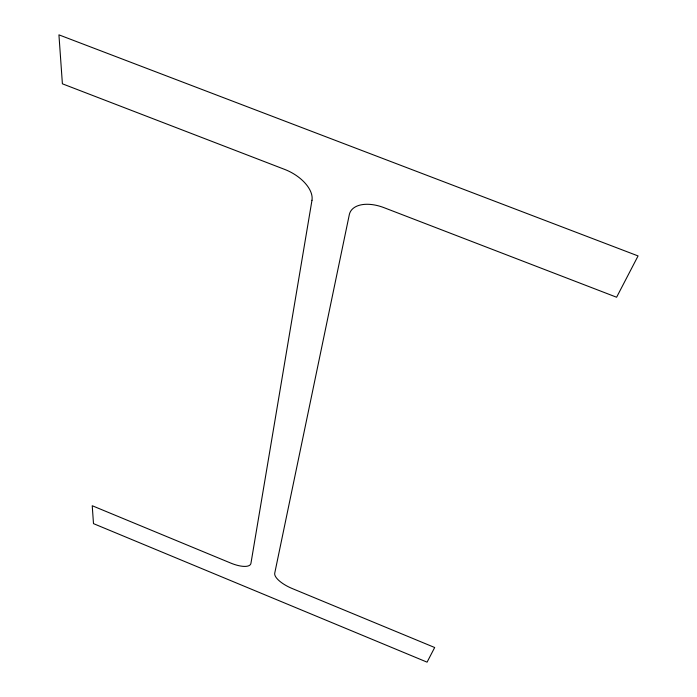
<?xml version="1.0" encoding="UTF-8"?>
<svg xmlns="http://www.w3.org/2000/svg" width="697" height="697" viewBox="0 0 697 697"><rect width="100%" height="100%" fill="white"/><g stroke="black" fill="none" stroke-linecap="round" stroke-linejoin="round"><path stroke-width="1.05" d="M311.977 200.274L250.946 563.307A20.779 7.562 24.8 0 1 230.768 563.089L92.231 505.734L93.494 523.63L427.078 662.15L434.684 647.513L292.191 588.521A20.893 7.623 23.8 0 1 274.74 573.143L349.302 214.702A32.628 18.645 24.9 0 1 384.056 207.68L616.61 297.236L638.069 255.93L58.931 34.85L62.399 83.806L284.664 169.406A32.498 18.349 27.7 0 1 311.977 200.274"/></g></svg>
